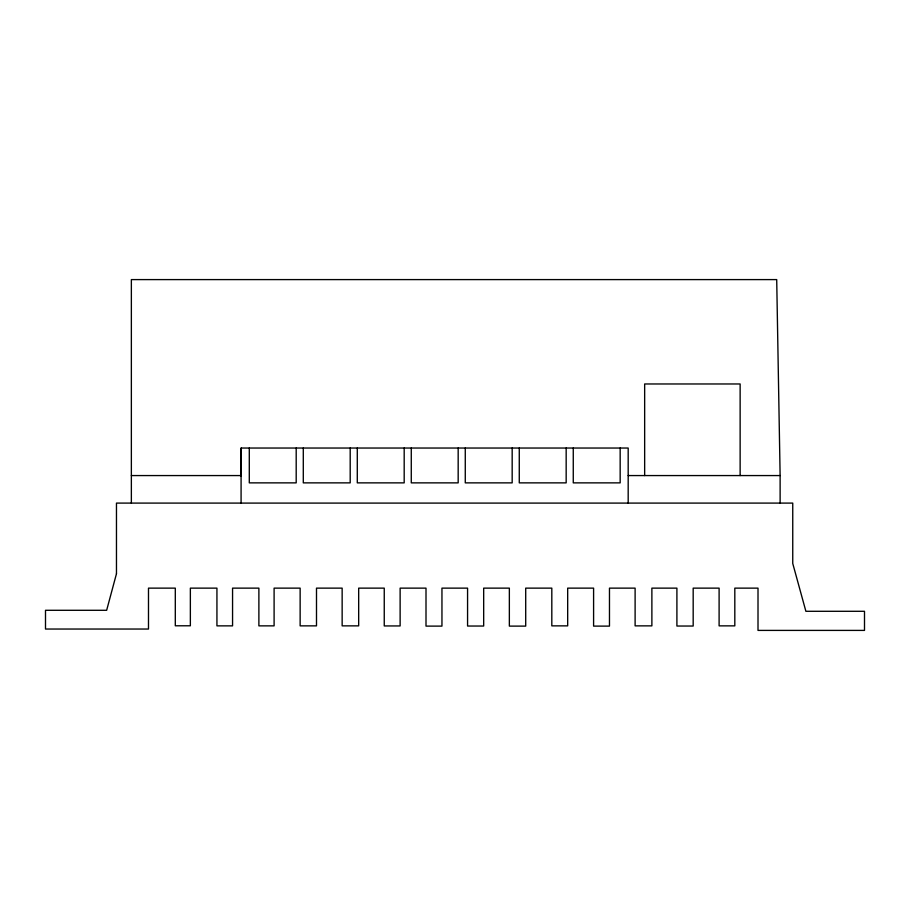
<?xml version="1.0" encoding="UTF-8"?>
<svg xmlns="http://www.w3.org/2000/svg" width="910" height="910" viewBox="0 0 910 910"><rect width="100%" height="100%" fill="white"/><g stroke="black" fill="none" stroke-linecap="round" stroke-linejoin="round"><path stroke-width="1.36" d="M241.173 476.271L241.275 448.038L241.082 475.566L131.358 475.566M628.184 475.566L780.12 475.566L780.12 503.093M780.12 475.566L776.708 279.598L131.358 279.598L131.358 503.093M740.137 475.566L740.137 383.974L644.655 383.974L644.655 475.566M628.184 503.093L628.184 448.038L241.082 448.038L241.082 503.093M620.165 448.038L620.165 482.869L573.266 482.869L573.266 448.038M566.168 448.038L566.168 482.869L519.269 482.869L519.269 448.038M512.171 448.038L512.171 482.869L465.272 482.869L465.272 448.038M458.174 448.038L458.174 482.869L411.274 482.869L411.274 448.038M404.188 448.038L404.188 482.869L357.289 482.869L357.289 448.038M350.191 448.038L350.191 482.869L303.292 482.869L303.292 448.038M296.194 448.038L296.194 482.869L249.294 482.869L249.294 448.038M116.469 573.732L106.652 610.291L45.5 610.291L45.5 629.038L148.489 629.038L148.489 588.133L175.3 588.133L175.3 625.784L190.361 625.784L190.361 588.133L216.933 588.133L216.933 625.864L232.562 625.864L232.562 588.133L258.884 588.133L258.884 625.864L274.103 625.864L274.103 588.133L300.141 588.133L300.141 625.864L316.498 625.864L316.498 588.133L342.149 588.133L342.149 625.864L358.676 625.864L358.676 588.133L384.248 588.133L384.248 625.943L400.127 625.943L400.127 588.133L426.005 588.133L426.005 626.114L441.953 626.114L441.953 588.133L467.569 588.133L467.569 626.034L483.676 626.034L483.676 588.133L509.35 588.133L509.35 626.114L525.707 626.114L525.707 588.133L551.813 588.133L551.813 625.864L567.681 625.864L567.681 588.133L593.593 588.133L593.593 626.114L609.472 626.114L609.472 588.133L635.112 588.133L635.112 625.864L651.879 625.864L651.879 588.133L676.904 588.133L676.904 626.034L693.181 626.034L693.181 588.133L719.105 588.133L719.105 625.864L734.814 625.864L734.814 588.133L758.007 588.133L758.007 630.403L864.5 630.403L864.5 611.292L805.885 611.292L792.746 563.461L792.746 503.093L116.469 503.093L116.469 573.732"/></g></svg>
